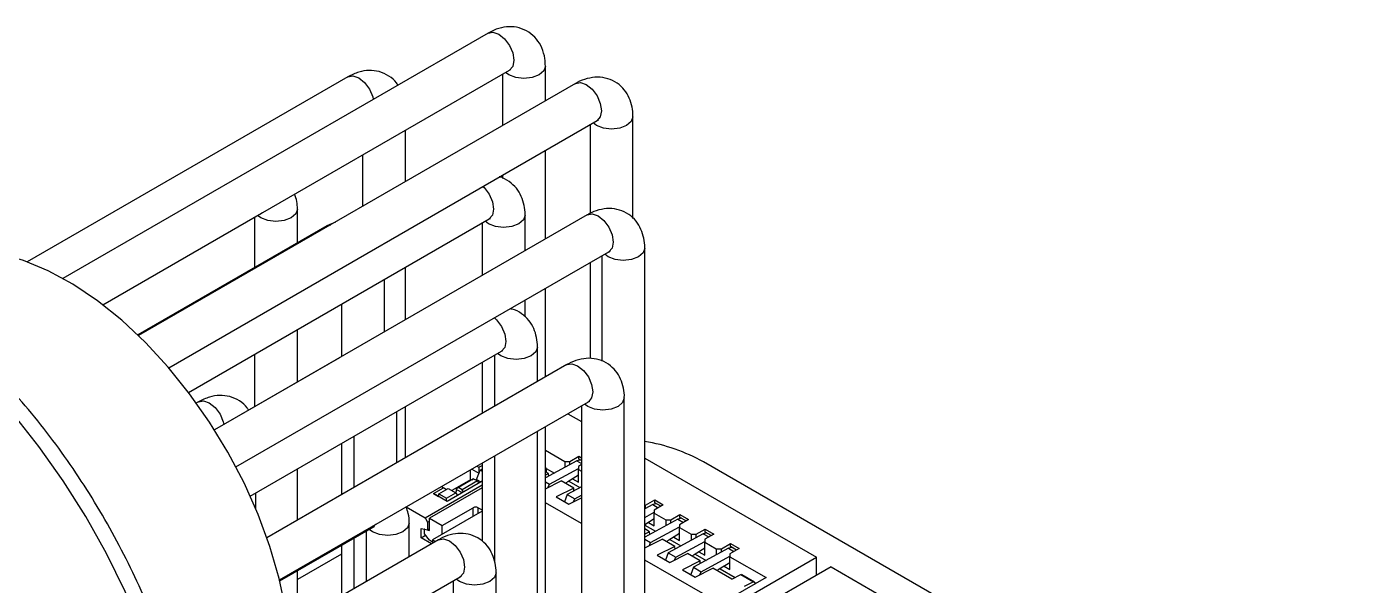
# Model space of a CAD drawing. Header units: millimetres. Extents: x 5 to 292, y 4 to 204.
# Drawn here: x 204.72 to 223.39, y 159.23 to 167.06 of the extents above; entities that cross this region are included whole.
import ezdxf

# ---------------------------------------------------------------- set-up
doc = ezdxf.new("R2010")
doc.units = ezdxf.units.MM

msp = doc.modelspace()

# ---------------------------------------------------------------- linework, layer by layer
at = {"color": 7, "linetype": 'Continuous', "lineweight": 25}
for p, q in [((211.177, 166.972), (205.224, 163.535)), ((209.217, 166.358), (204.727, 163.767)), ((205.784, 163.166), (211.477, 166.452)), ((211.38, 166.397), (211.38, 165.674)), ((211.98, 166.02), (211.98, 166.508)), ((212.403, 166.264), (206.285, 162.732)), ((213.206, 164.375), (213.206, 165.8)), ((206.707, 162.283), (212.703, 165.744)), ((210.02, 164.889), (210.02, 165.611)), ((212.606, 165.689), (212.606, 164.444)), ((209.42, 165.265), (209.42, 164.542)), ((211.98, 164.086), (211.98, 165.327)), ((211.38, 164.981), (211.38, 164.936)), ((208.509, 164.034), (208.509, 164.504)), ((205.784, 163.166), (208.006, 164.448)), ((206.985, 161.938), (211.192, 164.367)), ((212.567, 164.425), (207.349, 161.412)), ((207.909, 164.392), (207.909, 163.687)), ((209.041, 164.323), (208.922, 164.272)), ((211.095, 164.311), (211.095, 163.575)), ((211.695, 163.921), (211.695, 164.422)), ((208.922, 164.272), (206.274, 162.743)), ((213.37, 152.83), (213.37, 163.961)), ((207.649, 160.893), (212.867, 163.905)), ((212.606, 163.755), (212.606, 162.412)), ((212.77, 163.849), (212.77, 162.375)), ((210.02, 162.955), (210.02, 163.69)), ((209.726, 162.784), (209.726, 163.52)), ((211.98, 162.152), (211.98, 163.393)), ((209.126, 163.174), (209.126, 162.438)), ((211.695, 162.994), (211.695, 163.229)), ((208.509, 162.082), (208.509, 162.818)), ((209.096, 162.42), (207.349, 161.412)), ((207.848, 160.485), (211.365, 162.515)), ((207.909, 162.472), (207.909, 161.736)), ((211.269, 162.459), (211.269, 161.741)), ((211.869, 162.088), (211.869, 162.571)), ((212.282, 162.326), (208.082, 159.902)), ((211.095, 162.359), (211.095, 161.641)), ((213.085, 152.201), (213.085, 161.862)), ((207.126, 161.806), (207.095, 161.789)), ((208.26, 159.312), (212.582, 161.806)), ((209.899, 160.951), (209.899, 161.669)), ((210.02, 161.02), (210.02, 161.739)), ((212.485, 161.751), (212.485, 152.201)), ((212.293, 161.639), (212.485, 161.528)), ((209.299, 161.322), (209.299, 160.604)), ((211.869, 152.904), (211.869, 161.395)), ((211.98, 154.913), (211.98, 161.459)), ((209.126, 161.222), (209.126, 160.504)), ((211.98, 161.126), (212.252, 160.969)), ((211.095, 160.948), (211.095, 159.852)), ((211.269, 161.048), (211.269, 159.569)), ((212.421, 160.977), (211.98, 160.738)), ((212.252, 160.969), (212.322, 160.969)), ((212.252, 160.969), (212.252, 160.885)), ((212.322, 160.969), (212.45, 161.043)), ((212.322, 160.924), (212.322, 160.969)), ((212.471, 160.989), (212.421, 160.977)), ((212.421, 160.977), (212.485, 160.94)), ((212.485, 160.925), (212.442, 160.9)), ((212.45, 161.043), (212.485, 161.022)), ((212.45, 161.002), (212.45, 161.043)), ((212.485, 160.981), (212.45, 161.002)), ((212.472, 160.989), (212.471, 160.989)), ((213.37, 161.017), (215.776, 159.628)), ((223.388, 155.657), (214.195, 160.964)), ((208.509, 160.148), (208.509, 160.866)), ((210.933, 160.702), (210.933, 160.854)), ((210.949, 160.864), (211.049, 160.806)), ((211.016, 160.718), (211.067, 160.849)), ((211.02, 160.905), (211.049, 160.888)), ((211.049, 160.888), (211.095, 160.914)), ((211.049, 160.888), (211.049, 160.806)), ((211.049, 160.806), (211.051, 160.807)), ((211.049, 160.806), (211.049, 160.803)), ((211.067, 160.849), (211.095, 160.865)), ((211.067, 160.849), (211.095, 160.833)), ((211.98, 160.892), (211.986, 160.828)), ((212.025, 160.8), (211.98, 160.826)), ((212.025, 160.8), (211.98, 160.778)), ((211.986, 160.828), (211.986, 160.823)), ((211.993, 160.873), (212.108, 160.807)), ((211.993, 160.873), (211.993, 160.818)), ((212.027, 160.763), (212.025, 160.8)), ((212.038, 160.65), (212.442, 160.87)), ((212.442, 160.776), (212.294, 160.684)), ((212.442, 160.761), (212.43, 160.768)), ((212.442, 160.9), (212.442, 160.859)), ((212.442, 160.859), (212.485, 160.834)), ((212.442, 160.679), (212.442, 160.859)), ((210.296, 160.179), (211.095, 160.641)), ((211.095, 160.6), (210.36, 160.175)), ((210.413, 160.52), (210.554, 160.602)), ((210.491, 160.516), (210.621, 160.592)), ((210.525, 160.619), (210.554, 160.602)), ((210.554, 160.602), (210.597, 160.577)), ((210.597, 160.577), (210.554, 160.602)), ((211.095, 160.694), (210.604, 160.41)), ((210.621, 160.592), (210.727, 160.53)), ((210.933, 160.713), (210.672, 160.562)), ((210.738, 160.59), (210.763, 160.604)), ((210.763, 160.604), (210.738, 160.59)), ((210.738, 160.577), (210.738, 160.59)), ((210.975, 160.726), (210.763, 160.604)), ((210.816, 160.573), (210.763, 160.604)), ((211.028, 160.696), (210.816, 160.573)), ((210.834, 160.543), (210.816, 160.573)), ((210.95, 160.712), (210.975, 160.726)), ((210.975, 160.726), (211.028, 160.696)), ((211.011, 160.706), (211.016, 160.718)), ((211.028, 160.696), (211.046, 160.665)), ((211.98, 160.587), (212.201, 160.698)), ((211.98, 160.683), (212.038, 160.65)), ((212.021, 160.608), (212.038, 160.65)), ((212.378, 160.596), (212.131, 160.472)), ((212.378, 160.596), (212.201, 160.698)), ((212.294, 160.684), (212.261, 160.664)), ((212.485, 160.616), (212.285, 160.507)), ((212.308, 160.692), (212.462, 160.603)), ((212.362, 160.726), (212.442, 160.679)), ((212.38, 160.559), (212.378, 160.596)), ((207.929, 160.298), (207.929, 160.532)), ((210.604, 160.41), (210.413, 160.52)), ((210.413, 160.52), (210.484, 160.479)), ((210.484, 160.479), (210.491, 160.484)), ((210.491, 160.475), (210.491, 160.516)), ((210.491, 160.516), (210.597, 160.455)), ((210.597, 160.455), (210.727, 160.53)), ((210.597, 160.414), (210.597, 160.455)), ((210.604, 160.41), (210.604, 160.41)), ((210.727, 160.53), (210.752, 160.495)), ((212.485, 160.1), (211.98, 160.391)), ((212.131, 160.472), (212.308, 160.37)), ((212.285, 160.507), (212.246, 160.406)), ((212.285, 160.507), (212.391, 160.446)), ((212.308, 160.37), (212.485, 160.459)), ((212.375, 160.404), (212.391, 160.446)), ((212.391, 160.446), (212.485, 160.497)), ((213.482, 160.365), (213.37, 160.304)), ((213.383, 160.357), (213.51, 160.43)), ((213.531, 160.377), (213.482, 160.365)), ((213.482, 160.365), (213.56, 160.32)), ((213.51, 160.43), (213.63, 160.361)), ((213.51, 160.39), (213.51, 160.43)), ((213.595, 160.341), (213.51, 160.39)), ((213.532, 160.377), (213.531, 160.377)), ((210.031, 160.333), (210.296, 160.179)), ((210.296, 160.179), (210.332, 160.118)), ((210.36, 160.175), (210.537, 160.073)), ((210.36, 160.004), (210.36, 160.175)), ((211.095, 160.273), (210.402, 159.873)), ((210.537, 160.073), (210.968, 160.322)), ((211.039, 160.322), (211.095, 160.29)), ((212.485, 160.268), (212.485, 160.268)), ((212.485, 160.268), (212.485, 160.268)), ((213.37, 160.357), (213.383, 160.357)), ((213.37, 160.185), (213.503, 160.258)), ((213.383, 160.311), (213.383, 160.357)), ((213.63, 160.361), (213.503, 160.288)), ((213.503, 160.288), (213.503, 160.247)), ((213.503, 160.247), (213.666, 160.153)), ((213.503, 160.067), (213.503, 160.247)), ((213.736, 160.153), (213.864, 160.226)), ((213.864, 160.226), (213.984, 160.157)), ((213.864, 160.186), (213.864, 160.226)), ((213.949, 160.137), (213.864, 160.186)), ((208.264, 159.296), (209.569, 160.049)), ((209.473, 159.994), (209.473, 159.288)), ((210.073, 159.635), (210.073, 160.105)), ((210.24, 160.032), (210.332, 160.012)), ((210.24, 159.902), (210.24, 160.032)), ((210.291, 160.021), (210.289, 160.02)), ((210.289, 160.02), (210.36, 160.004)), ((210.289, 159.955), (210.289, 160.02)), ((210.332, 160.118), (210.36, 160.135)), ((210.332, 160.118), (210.332, 160.012)), ((210.332, 160.012), (210.36, 160.028)), ((210.537, 159.951), (210.537, 160.073)), ((213.503, 160.164), (213.37, 160.081)), ((213.835, 160.161), (213.37, 159.908)), ((213.37, 160.079), (213.522, 159.991)), ((213.439, 159.984), (213.37, 160.024)), ((213.423, 160.114), (213.503, 160.067)), ((213.452, 159.834), (213.857, 160.054)), ((213.503, 160.149), (213.491, 160.156)), ((213.666, 160.153), (213.736, 160.153)), ((213.666, 160.153), (213.666, 160.069)), ((213.736, 160.107), (213.736, 160.153)), ((213.885, 160.173), (213.835, 160.161)), ((213.835, 160.161), (213.913, 160.116)), ((213.984, 160.157), (213.857, 160.083)), ((213.857, 160.083), (213.857, 160.043)), ((213.857, 160.043), (214.019, 159.949)), ((213.857, 159.863), (213.857, 160.043)), ((213.886, 160.173), (213.885, 160.173)), ((214.09, 159.949), (214.217, 160.022)), ((214.217, 160.022), (214.338, 159.953)), ((214.217, 159.981), (214.217, 160.022)), ((210.486, 159.873), (208.385, 158.66)), ((209.299, 159.893), (209.299, 159.188)), ((210.24, 159.902), (210.303, 159.938)), ((210.388, 159.817), (210.24, 159.902)), ((210.36, 159.865), (210.289, 159.955)), ((210.402, 159.841), (210.36, 159.865)), ((210.402, 159.873), (210.444, 159.849)), ((210.402, 159.873), (210.402, 159.825)), ((213.439, 159.984), (213.37, 159.95)), ((213.37, 159.758), (213.616, 159.882)), ((213.37, 159.881), (213.452, 159.834)), ((213.436, 159.791), (213.452, 159.834)), ((213.441, 159.947), (213.439, 159.984)), ((213.792, 159.78), (213.616, 159.882)), ((213.708, 159.867), (213.675, 159.848)), ((214.189, 159.957), (213.7, 159.691)), ((213.857, 159.96), (213.708, 159.867)), ((213.722, 159.876), (213.876, 159.787)), ((213.776, 159.91), (213.857, 159.863)), ((213.806, 159.629), (214.21, 159.85)), ((213.857, 159.945), (213.844, 159.952)), ((214.019, 159.949), (214.09, 159.949)), ((214.019, 159.949), (214.019, 159.865)), ((214.09, 159.903), (214.09, 159.949)), ((214.239, 159.969), (214.189, 159.957)), ((214.189, 159.957), (214.267, 159.912)), ((214.338, 159.953), (214.21, 159.879)), ((214.21, 159.879), (214.21, 159.839)), ((214.21, 159.839), (214.373, 159.745)), ((214.21, 159.659), (214.21, 159.839)), ((214.302, 159.932), (214.217, 159.981)), ((214.239, 159.969), (214.239, 159.969)), ((214.444, 159.745), (214.571, 159.818)), ((214.571, 159.818), (214.691, 159.749)), ((214.571, 159.777), (214.571, 159.818)), ((209.126, 159.67), (208.509, 159.314)), ((209.126, 159.793), (209.126, 159.088)), ((213.792, 159.78), (213.546, 159.656)), ((213.546, 159.656), (213.722, 159.554)), ((213.7, 159.691), (213.66, 159.589)), ((213.7, 159.691), (213.806, 159.629)), ((213.722, 159.554), (213.969, 159.678)), ((213.789, 159.587), (213.806, 159.629)), ((213.795, 159.742), (213.792, 159.78)), ((214.146, 159.576), (213.969, 159.678)), ((214.062, 159.663), (214.028, 159.644)), ((214.543, 159.753), (214.053, 159.487)), ((214.21, 159.756), (214.062, 159.663)), ((214.075, 159.671), (214.229, 159.583)), ((214.13, 159.705), (214.21, 159.659)), ((214.159, 159.425), (214.564, 159.645)), ((214.21, 159.741), (214.198, 159.748)), ((214.373, 159.745), (214.444, 159.745)), ((214.373, 159.745), (214.373, 159.661)), ((214.444, 159.699), (214.444, 159.745)), ((214.468, 158.873), (215.776, 159.628)), ((214.592, 159.765), (214.543, 159.753)), ((214.543, 159.753), (214.62, 159.708)), ((214.691, 159.749), (214.564, 159.675)), ((214.564, 159.675), (214.564, 159.634)), ((214.564, 159.634), (215.069, 159.343)), ((214.564, 159.455), (214.564, 159.634)), ((214.656, 159.728), (214.571, 159.777)), ((214.593, 159.765), (214.592, 159.765)), ((215.776, 159.376), (215.776, 159.628)), ((208.509, 158.732), (208.509, 159.437)), ((214.185, 159.118), (213.37, 159.589)), ((214.146, 159.576), (213.899, 159.452)), ((213.899, 159.452), (214.076, 159.35)), ((214.053, 159.487), (214.014, 159.385)), ((214.053, 159.487), (214.159, 159.425)), ((214.076, 159.35), (214.323, 159.474)), ((214.148, 159.538), (214.146, 159.576)), ((214.588, 159.321), (214.323, 159.474)), ((214.415, 159.459), (214.382, 159.44)), ((214.564, 159.551), (214.415, 159.459)), ((214.429, 159.467), (214.639, 159.346)), ((214.483, 159.501), (214.564, 159.455)), ((214.564, 159.536), (214.551, 159.544)), ((215.98, 159.493), (214.707, 158.758)), ((215.98, 159.493), (219.515, 157.452)), ((208.425, 157.991), (210.786, 159.354)), ((210.689, 159.298), (210.689, 151.164)), ((211.289, 151.164), (211.289, 159.409)), ((214.143, 159.383), (214.159, 159.425)), ((214.588, 159.321), (214.717, 159.386)), ((215.069, 159.343), (214.61, 159.077)), ((214.717, 159.386), (214.894, 159.284)), ((214.731, 159.377), (214.717, 159.386)), ((214.909, 159.277), (214.731, 159.379)), ((214.894, 159.284), (214.765, 159.219))]:
    msp.add_line(p, q, dxfattribs=at)
at = {"color": 8, "linetype": 'Continuous', "lineweight": 25}
for p, q in [((208.012, 164.452), (208.006, 164.448)), ((208.922, 164.272), (208.977, 164.286)), ((210.738, 160.577), (210.816, 160.533)), ((211.016, 160.718), (211.077, 160.683)), ((210.968, 160.2), (210.968, 160.322)), ((211.039, 160.241), (211.039, 160.322)), ((209.609, 160.09), (209.569, 160.049))]:
    msp.add_line(p, q, dxfattribs=at)
at = {"color": 8, "linetype": 'Continuous', "lineweight": 25, "flags": 128}
for points in [[(211.177, 166.972), (211.245, 166.985), (211.327, 166.957), (211.408, 166.891), (211.477, 166.799), (211.523, 166.693), (211.539, 166.59)], [(211.539, 166.59), (211.523, 166.505), (211.477, 166.452), (211.477, 166.452)], [(209.217, 166.358), (209.285, 166.372), (209.367, 166.344), (209.448, 166.278), (209.517, 166.185), (209.563, 166.079), (209.571, 166.045)], [(211.98, 166.508), (211.957, 166.442), (211.892, 166.385), (211.795, 166.348), (211.68, 166.335), (211.565, 166.348), (211.468, 166.385), (211.421, 166.42)], [(212.403, 166.264), (212.472, 166.277), (212.553, 166.249)], [(212.553, 166.249), (212.634, 166.184), (212.703, 166.091), (212.749, 165.985), (212.765, 165.882), (212.749, 165.797), (212.703, 165.744), (212.703, 165.744)], [(213.206, 165.8), (213.183, 165.734), (213.118, 165.678), (213.021, 165.64), (212.906, 165.627), (212.792, 165.64), (212.694, 165.678), (212.647, 165.712)], [(211.106, 164.823), (211.123, 164.806), (211.192, 164.713), (211.238, 164.607), (211.254, 164.504), (211.238, 164.42), (211.192, 164.367), (211.192, 164.367)], [(208.509, 164.504), (208.486, 164.437), (208.421, 164.381), (208.324, 164.344), (208.209, 164.331), (208.094, 164.344), (207.997, 164.381), (207.95, 164.416)], [(211.695, 164.422), (211.672, 164.356), (211.607, 164.3), (211.51, 164.262), (211.395, 164.249), (211.28, 164.262), (211.183, 164.3), (211.136, 164.335)], [(212.567, 164.425), (212.635, 164.438), (212.717, 164.41)], [(212.717, 164.41), (212.798, 164.344), (212.867, 164.251), (212.913, 164.145), (212.929, 164.042), (212.913, 163.958), (212.867, 163.905), (212.867, 163.905)], [(213.37, 163.96), (213.347, 163.894), (213.282, 163.838), (213.185, 163.801), (213.07, 163.787), (212.955, 163.801), (212.858, 163.838), (212.811, 163.873)], [(211.268, 162.982), (211.296, 162.954), (211.365, 162.861), (211.411, 162.755), (211.427, 162.652), (211.411, 162.568), (211.365, 162.515), (211.365, 162.515)], [(211.869, 162.571), (211.846, 162.504), (211.781, 162.448), (211.684, 162.411), (211.569, 162.398), (211.454, 162.411), (211.357, 162.448), (211.31, 162.483)], [(212.282, 162.326), (212.351, 162.339), (212.432, 162.311)], [(212.432, 162.311), (212.513, 162.246), (212.582, 162.153), (212.628, 162.047), (212.644, 161.944), (212.628, 161.859), (212.582, 161.806), (212.582, 161.806)], [(213.085, 161.862), (213.062, 161.796), (212.997, 161.74), (212.9, 161.702), (212.785, 161.689), (212.67, 161.702), (212.573, 161.74), (212.526, 161.774)], [(207.126, 161.806), (207.195, 161.82), (207.276, 161.791), (207.357, 161.726), (207.426, 161.633), (207.472, 161.527), (207.481, 161.489)], [(205.941, 152.643), (206.099, 152.789), (206.33, 153.06), (206.53, 153.373), (206.695, 153.724), (206.825, 154.11), (206.918, 154.53), (206.975, 154.978), (206.993, 155.452), (206.975, 155.948), (206.918, 156.461), (206.825, 156.989), (206.695, 157.525), (206.53, 158.067), (206.33, 158.609), (206.099, 159.148), (205.837, 159.679), (205.546, 160.198), (205.23, 160.7), (204.89, 161.181), (204.529, 161.639)], [(210.073, 160.105), (210.05, 160.039), (209.985, 159.982), (209.888, 159.945), (209.773, 159.932), (209.658, 159.945), (209.561, 159.982), (209.514, 160.017)], [(210.486, 159.873), (210.554, 159.887), (210.636, 159.858)], [(210.636, 159.858), (210.717, 159.793), (210.786, 159.7), (210.832, 159.594), (210.848, 159.491), (210.832, 159.406), (210.786, 159.354), (210.786, 159.354)], [(211.289, 159.409), (211.266, 159.343), (211.201, 159.287), (211.104, 159.249), (210.989, 159.236), (210.874, 159.249), (210.777, 159.287), (210.73, 159.322)]]:
    msp.add_lwpolyline(points, dxfattribs=at)
at = {"color": 7, "linetype": 'Continuous', "lineweight": 25, "flags": 128}
for points in [[(208.425, 158.054), (208.406, 158.465), (208.349, 158.893), (208.255, 159.332), (208.124, 159.779), (207.959, 160.226), (207.762, 160.669), (207.534, 161.102), (207.279, 161.521), (207, 161.919), (206.7, 162.292), (206.382, 162.637), (206.051, 162.947), (205.711, 163.22), (205.365, 163.453), (205.019, 163.642), (204.675, 163.785), (204.339, 163.881), (204.015, 163.928), (203.705, 163.926), (203.415, 163.874), (203.148, 163.774), (203.054, 163.725)], [(214.894, 159.284), (214.914, 159.273), (214.93, 159.262)]]:
    msp.add_lwpolyline(points, dxfattribs=at)
at = {"color": 7, "linetype": 'Continuous', "lineweight": 25}
for centre, radius, start, end in [((212.949, 158.71), 2.575, 61.058, 80.5908), ((210.661, 160.581), 0.0777, 321.9453, 357.0872), ((211.004, 160.254), 0.0769, 62.6105, 117.3901)]:
    msp.add_arc(centre, radius, start, end, dxfattribs=at)
for points, knots in [([(211.98, 166.508), (211.979, 166.544), (211.975, 166.633), (211.937, 166.764), (211.861, 166.891), (211.751, 166.99), (211.616, 167.051), (211.47, 167.066), (211.321, 167.043), (211.227, 166.997), (211.177, 166.972)], [0, 0, 0, 0, 0.092182, 0.226844, 0.353287, 0.476477, 0.607866, 0.732486, 0.857058, 1, 1, 1, 1]), ([(209.914, 166.243), (209.908, 166.254), (209.878, 166.305), (209.79, 166.376), (209.657, 166.438), (209.51, 166.453), (209.361, 166.43), (209.267, 166.383), (209.217, 166.358)], [0, 0, 0, 0, 0.047414, 0.2288668, 0.4223979, 0.6059598, 0.7894514, 1, 1, 1, 1]), ([(211.477, 166.452), (211.483, 166.455), (211.495, 166.461), (211.493, 166.461), (211.492, 166.46)], [0, 0, 0, 0, 0.567113, 1, 1, 1, 1]), ([(213.206, 165.8), (213.206, 165.802), (213.209, 165.848), (213.196, 165.937), (213.159, 166.064), (213.089, 166.18), (212.986, 166.277), (212.855, 166.339), (212.709, 166.36), (212.564, 166.337), (212.461, 166.301), (212.41, 166.267), (212.403, 166.262)], [0, 0, 0, 0, 0.004901, 0.116373, 0.231196, 0.347987, 0.46792, 0.595085, 0.719731, 0.848831, 0.978122, 1, 1, 1, 1]), ([(212.702, 165.743), (212.706, 165.746), (212.717, 165.753), (212.724, 165.754), (212.722, 165.753), (212.721, 165.753)], [0, 0, 0, 0, 0.346691, 0.947391, 1, 1, 1, 1]), ([(211.695, 164.422), (211.695, 164.424), (211.698, 164.47), (211.685, 164.56), (211.648, 164.686), (211.578, 164.803), (211.474, 164.896), (211.387, 164.948), (211.337, 164.955), (211.335, 164.955)], [0, 0, 0, 0, 0.008168, 0.193931, 0.385278, 0.579906, 0.77977, 0.991683, 1, 1, 1, 1]), ([(208.509, 164.504), (208.508, 164.54), (208.506, 164.614), (208.483, 164.682), (208.471, 164.717)], [0, 0, 0, 0, 0.4903213, 1, 1, 1, 1]), ([(213.37, 163.96), (213.37, 163.962), (213.373, 164.009), (213.36, 164.098), (213.323, 164.224), (213.253, 164.341), (213.15, 164.437), (213.019, 164.499), (212.873, 164.52), (212.727, 164.497), (212.624, 164.461), (212.574, 164.427), (212.567, 164.423)], [0, 0, 0, 0, 0.004901, 0.116373, 0.231196, 0.347987, 0.46792, 0.595084, 0.71973, 0.848831, 0.978122, 1, 1, 1, 1]), ([(208.006, 164.448), (208.012, 164.451), (208.024, 164.457), (208.022, 164.456), (208.021, 164.456)], [0, 0, 0, 0, 0.567109, 1, 1, 1, 1]), ([(211.191, 164.366), (211.195, 164.368), (211.206, 164.375), (211.213, 164.376), (211.21, 164.375), (211.21, 164.375)], [0, 0, 0, 0, 0.3466972, 0.9473865, 1, 1, 1, 1]), ([(205.941, 152.641), (205.952, 152.648), (206.057, 152.723), (206.231, 152.901), (206.46, 153.176), (206.656, 153.49), (206.821, 153.837), (206.954, 154.216), (207.052, 154.624), (207.116, 155.058), (207.144, 155.516), (207.137, 155.992), (207.094, 156.483), (207.017, 156.986), (206.906, 157.496), (206.762, 158.011), (206.587, 158.526), (206.381, 159.038), (206.148, 159.543), (205.887, 160.039), (205.601, 160.522), (205.292, 160.988), (204.963, 161.434), (204.614, 161.857), (204.249, 162.255), (203.87, 162.624), (203.479, 162.961), (203.078, 163.265), (202.67, 163.532), (202.258, 163.76), (201.844, 163.948), (201.431, 164.092), (201.022, 164.193), (200.623, 164.244), (200.307, 164.256), (200.13, 164.235), (200.079, 164.228)], [0, 0, 0, 0, 0.0032326, 0.032195, 0.0613222, 0.0907623, 0.1205981, 0.1508375, 0.181425, 0.2122688, 0.243271, 0.2743493, 0.3054381, 0.3365015, 0.3675259, 0.3985084, 0.429452, 0.4603631, 0.4912506, 0.5221238, 0.5529929, 0.5838675, 0.6147553, 0.645667, 0.6766129, 0.7076033, 0.7386472, 0.7697513, 0.8009178, 0.8321414, 0.8634033, 0.8946487, 0.9258017, 0.95676, 0.9874078, 1, 1, 1, 1]), ([(212.866, 163.904), (212.87, 163.907), (212.881, 163.913), (212.888, 163.914), (212.885, 163.914), (212.885, 163.914)], [0, 0, 0, 0, 0.346699, 0.947386, 1, 1, 1, 1]), ([(211.868, 162.571), (211.869, 162.572), (211.872, 162.619), (211.859, 162.708), (211.822, 162.834), (211.752, 162.951), (211.648, 163.045), (211.553, 163.099), (211.495, 163.106), (211.485, 163.107)], [0, 0, 0, 0, 0.007883, 0.187163, 0.371833, 0.559669, 0.752558, 0.957076, 1, 1, 1, 1]), ([(211.365, 162.514), (211.369, 162.517), (211.38, 162.523), (211.386, 162.524), (211.384, 162.524), (211.384, 162.524)], [0, 0, 0, 0, 0.346698, 0.947387, 1, 1, 1, 1]), ([(213.085, 161.862), (213.085, 161.864), (213.088, 161.91), (213.075, 161.999), (213.038, 162.126), (212.968, 162.242), (212.865, 162.339), (212.734, 162.401), (212.588, 162.422), (212.443, 162.399), (212.34, 162.363), (212.289, 162.329), (212.282, 162.324)], [0, 0, 0, 0, 0.0049013, 0.1163717, 0.2311974, 0.347986, 0.4679194, 0.5950847, 0.71973, 0.8488308, 0.978122, 1, 1, 1, 1]), ([(207.825, 161.687), (207.819, 161.699), (207.789, 161.752), (207.699, 161.824), (207.566, 161.885), (207.419, 161.9), (207.27, 161.878), (207.176, 161.831), (207.126, 161.806)], [0, 0, 0, 0, 0.05244, 0.232937, 0.425447, 0.608039, 0.790563, 1, 1, 1, 1]), ([(212.581, 161.805), (212.585, 161.808), (212.596, 161.815), (212.603, 161.816), (212.6, 161.815), (212.6, 161.815)], [0, 0, 0, 0, 0.3466918, 0.9473915, 1, 1, 1, 1]), ([(210.072, 160.105), (210.072, 160.107), (210.076, 160.153), (210.066, 160.231), (210.042, 160.302), (210.031, 160.333)], [0, 0, 0, 0, 0.024414, 0.579641, 1, 1, 1, 1]), ([(209.568, 160.048), (209.573, 160.051), (209.584, 160.058), (209.59, 160.058), (209.588, 160.058), (209.588, 160.058)], [0, 0, 0, 0, 0.346689, 0.94739, 1, 1, 1, 1]), ([(211.289, 159.409), (211.289, 159.411), (211.292, 159.457), (211.279, 159.547), (211.242, 159.673), (211.172, 159.789), (211.069, 159.886), (210.938, 159.948), (210.792, 159.969), (210.646, 159.946), (210.543, 159.91), (210.493, 159.876), (210.486, 159.871)], [0, 0, 0, 0, 0.004901, 0.116372, 0.231196, 0.347986, 0.46792, 0.595084, 0.71973, 0.848831, 0.978122, 1, 1, 1, 1]), ([(210.785, 159.353), (210.789, 159.355), (210.8, 159.362), (210.807, 159.363), (210.804, 159.362), (210.804, 159.362)], [0, 0, 0, 0, 0.346695, 0.94739, 1, 1, 1, 1])]:
    msp.add_open_spline(points, degree=3, knots=knots, dxfattribs=at)

doc.saveas('drawing.dxf')
